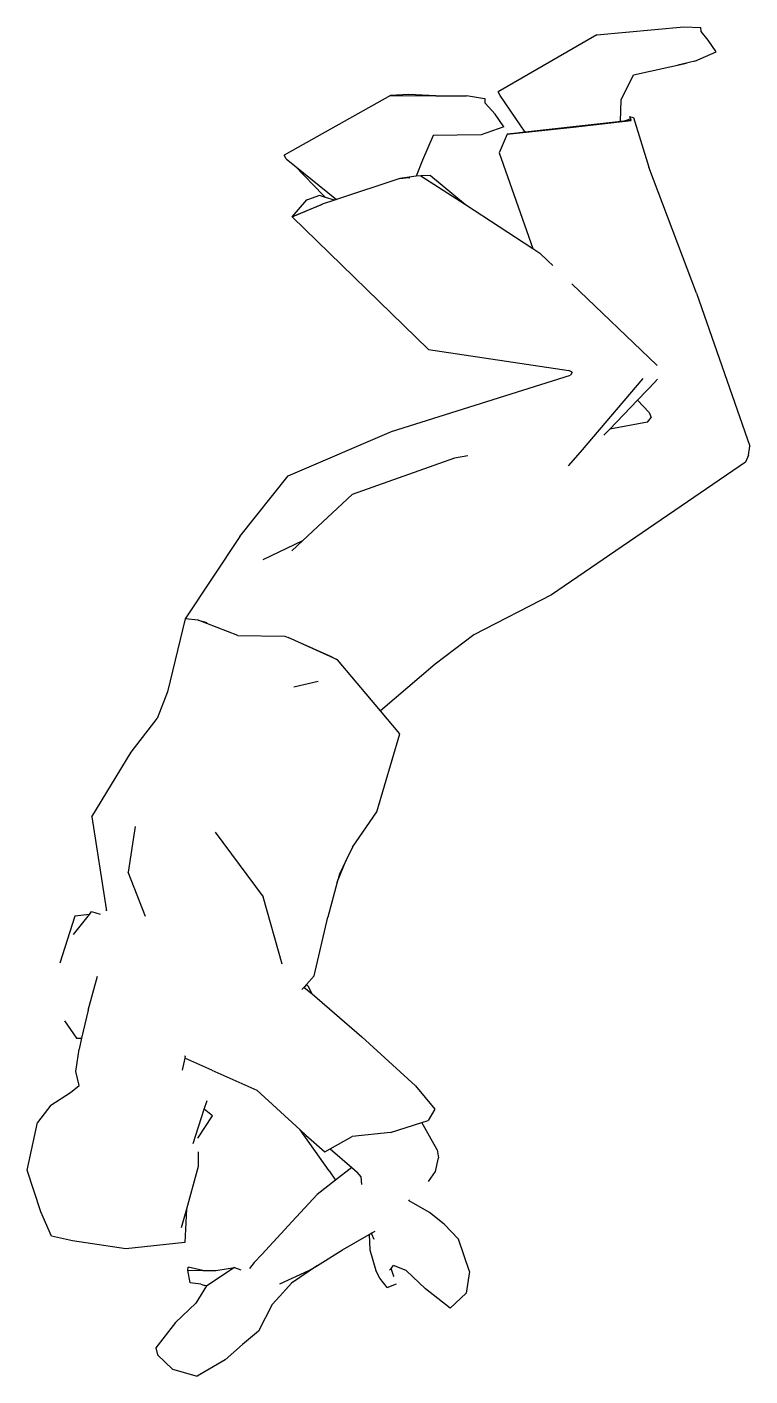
# Model space of a CAD drawing. Extents: x -0.18 to 0.64, y 0 to 1.52.
import ezdxf

# ---------------------------------------------------------------- set-up
doc = ezdxf.new("R2010")
doc.units = 0
doc.header["$MEASUREMENT"] = 0

msp = doc.modelspace()

# ---------------------------------------------------------------- linework, layer by layer
for p, q in [((0.4661, 1.5136), (0.3547, 1.4494)), ((0.4661, 1.5136), (0.5648, 1.5227)), ((0.5648, 1.5227), (0.5837, 1.5221)), ((0.5841, 1.5175), (0.5837, 1.5221)), ((0.592, 1.5079), (0.5841, 1.5175)), ((0.6011, 1.4944), (0.592, 1.5079)), ((0.5078, 1.4687), (0.5675, 1.4816)), ((0.5771, 1.4838), (0.5579, 1.4794)), ((0.5771, 1.4838), (0.6011, 1.4944)), ((0.4939, 1.4403), (0.5078, 1.4687)), ((0.2329, 1.4452), (0.1123, 1.3777)), ((0.2536, 1.4463), (0.2329, 1.4452)), ((0.2329, 1.4452), (0.284, 1.4449)), ((0.284, 1.4449), (0.2536, 1.4463)), ((0.284, 1.4449), (0.3189, 1.4447)), ((0.3368, 1.4417), (0.3189, 1.4447)), ((0.3397, 1.4412), (0.3368, 1.4417)), ((0.3399, 1.4363), (0.3397, 1.4412)), ((0.3512, 1.4241), (0.3399, 1.4363)), ((0.3567, 1.4452), (0.3547, 1.4494)), ((0.385, 1.4037), (0.3567, 1.4452)), ((0.4928, 1.4156), (0.4939, 1.4403)), ((0.3609, 1.4096), (0.3512, 1.4241)), ((0.5032, 1.4212), (0.5033, 1.4212)), ((0.5033, 1.4212), (0.5046, 1.4178)), ((0.5033, 1.4212), (0.5033, 1.4212)), ((0.5033, 1.4212), (0.5078, 1.4203)), ((0.5078, 1.4203), (0.5249, 1.3642)), ((0.3609, 1.4096), (0.3354, 1.4007)), ((0.3646, 1.4015), (0.4393, 1.4094)), ((0.4393, 1.4094), (0.3722, 1.4023)), ((0.4902, 1.4153), (0.385, 1.4037)), ((0.4393, 1.4094), (0.505, 1.4169)), ((0.4902, 1.4153), (0.4393, 1.4094)), ((0.4928, 1.4156), (0.4902, 1.4153)), ((0.4967, 1.416), (0.4928, 1.4156)), ((0.4967, 1.416), (0.504, 1.4189)), ((0.5049, 1.417), (0.4967, 1.416)), ((0.5048, 1.4174), (0.5046, 1.4178)), ((0.5048, 1.4174), (0.5049, 1.417)), ((0.2811, 1.3999), (0.2691, 1.3721)), ((0.3354, 1.4007), (0.2811, 1.3999)), ((0.3646, 1.4015), (0.3555, 1.3801)), ((0.3722, 1.4023), (0.3646, 1.4015)), ((0.3646, 1.4014), (0.3646, 1.4015)), ((0.385, 1.4037), (0.3722, 1.4023)), ((0.1146, 1.3734), (0.1123, 1.3777)), ((0.3555, 1.3801), (0.3938, 1.272)), ((0.1146, 1.3734), (0.1246, 1.3654)), ((0.1246, 1.3654), (0.1718, 1.3275)), ((0.1246, 1.3654), (0.1566, 1.3324)), ((0.2691, 1.3721), (0.2616, 1.3537)), ((0.5788, 1.2215), (0.5249, 1.3642)), ((0.2433, 1.3513), (0.1718, 1.3275)), ((0.2616, 1.3537), (0.2433, 1.3513)), ((0.2433, 1.3513), (0.2433, 1.3513)), ((0.2434, 1.3513), (0.2532, 1.3523)), ((0.2532, 1.3523), (0.2546, 1.352)), ((0.2532, 1.3523), (0.2538, 1.3519)), ((0.2538, 1.3519), (0.2544, 1.3516)), ((0.267, 1.3543), (0.2616, 1.3537)), ((0.278, 1.3546), (0.267, 1.3543)), ((0.267, 1.3543), (0.3174, 1.3216)), ((0.278, 1.3546), (0.278, 1.3546)), ((0.278, 1.3546), (0.3174, 1.3216)), ((0.278, 1.3546), (0.278, 1.3546)), ((0.1523, 1.3319), (0.1389, 1.3272)), ((0.1591, 1.3298), (0.1523, 1.3319)), ((0.1566, 1.3324), (0.1591, 1.3298)), ((0.1692, 1.3266), (0.1591, 1.3298)), ((0.1214, 1.3078), (0.1381, 1.327)), ((0.1214, 1.3078), (0.1553, 1.322)), ((0.1553, 1.3219), (0.1214, 1.3078)), ((0.1389, 1.3272), (0.1381, 1.327)), ((0.1385, 1.3271), (0.1381, 1.327)), ((0.1389, 1.3272), (0.1385, 1.3271)), ((0.1692, 1.3266), (0.1553, 1.322)), ((0.1553, 1.322), (0.1553, 1.322)), ((0.1718, 1.3275), (0.1692, 1.3266)), ((0.3174, 1.3216), (0.3938, 1.272)), ((0.1214, 1.3078), (0.2757, 1.1578)), ((0.3938, 1.272), (0.4016, 1.2669)), ((0.4108, 1.2582), (0.4016, 1.2669)), ((0.4163, 1.2529), (0.4108, 1.2582)), ((0.5342, 1.1401), (0.438, 1.2321)), ((0.5788, 1.2215), (0.6395, 1.0484)), ((0.2757, 1.1578), (0.4344, 1.1339)), ((0.4383, 1.1319), (0.4344, 1.1339)), ((0.4383, 1.1319), (0.4365, 1.1288)), ((0.5345, 1.1397), (0.5342, 1.1401)), ((0.2338, 1.0649), (0.4365, 1.1288)), ((0.4477, 1.0417), (0.5188, 1.1248)), ((0.5328, 1.1218), (0.5121, 1.1002)), ((0.535, 1.1242), (0.5331, 1.1221)), ((0.5121, 1.1002), (0.4808, 1.0676)), ((0.5256, 1.0865), (0.5121, 1.1002)), ((0.5256, 1.0865), (0.5277, 1.0808)), ((0.5234, 1.0756), (0.4808, 1.0676)), ((0.5234, 1.0756), (0.5277, 1.0808)), ((0.1171, 1.0147), (0.2338, 1.0649)), ((0.4808, 1.0676), (0.4742, 1.0606)), ((0.4342, 1.026), (0.4477, 1.0417)), ((0.6377, 1.0382), (0.6345, 1.0303)), ((0.6377, 1.0382), (0.6395, 1.0484)), ((0.3053, 1.0347), (0.1895, 0.9935)), ((0.3201, 1.0374), (0.3053, 1.0347)), ((0.6345, 1.0303), (0.415, 0.8802)), ((0.0623, 0.9462), (0.1171, 1.0147)), ((0.1895, 0.9935), (0.1337, 0.9416)), ((0.0623, 0.9462), (0.0005, 0.8531)), ((0.0887, 0.92), (0.1337, 0.9416)), ((0.1337, 0.9416), (0.1211, 0.9299)), ((0.415, 0.8802), (0.3269, 0.8348)), ((0.0005, 0.8531), (-0.0196, 0.7702)), ((0.0151, 0.8513), (0.0005, 0.8531)), ((0.0151, 0.8513), (0.025, 0.8488)), ((0.0248, 0.8476), (0.0151, 0.8513)), ((0.0248, 0.8482), (0.0248, 0.8476)), ((0.06, 0.8339), (0.0248, 0.8476)), ((0.06, 0.8339), (0.1132, 0.8333)), ((0.1132, 0.8333), (0.1169, 0.8317)), ((0.1244, 0.8284), (0.1169, 0.8317)), ((0.1667, 0.8097), (0.1244, 0.8284)), ((0.1728, 0.8066), (0.1244, 0.8284)), ((0.3269, 0.8348), (0.2831, 0.8016)), ((0.1667, 0.8097), (0.1728, 0.8066)), ((0.2213, 0.749), (0.1728, 0.8066)), ((0.2831, 0.8016), (0.2213, 0.749)), ((0.151, 0.782), (0.1234, 0.7756)), ((-0.0196, 0.7702), (-0.0313, 0.74)), ((0.2433, 0.7229), (0.2213, 0.749)), ((-0.0609, 0.7022), (-0.0313, 0.74)), ((0.2173, 0.6345), (0.2433, 0.7229)), ((-0.1054, 0.6289), (-0.0609, 0.7022)), ((-0.1054, 0.6289), (-0.089, 0.5246)), ((0.1899, 0.5947), (0.2173, 0.6345)), ((-0.0561, 0.618), (-0.0641, 0.5662)), ((0.0343, 0.6116), (0.0885, 0.5385)), ((0.1899, 0.5947), (0.1826, 0.5798)), ((-0.0444, 0.516), (-0.0641, 0.5662)), ((0.1725, 0.555), (0.1826, 0.5798)), ((0.1826, 0.5798), (0.1749, 0.564)), ((0.1725, 0.555), (0.1618, 0.5153)), ((0.1749, 0.564), (0.1725, 0.555)), ((0.1103, 0.4621), (0.0885, 0.5385)), ((-0.108, 0.5185), (-0.1055, 0.5217)), ((-0.1055, 0.5217), (-0.0958, 0.5188)), ((-0.089, 0.5246), (-0.0892, 0.5224)), ((-0.089, 0.5246), (-0.0887, 0.5227)), ((-0.1246, 0.5164), (-0.1413, 0.4634)), ((-0.1261, 0.4956), (-0.108, 0.5185)), ((-0.108, 0.5185), (-0.1246, 0.5164)), ((0.1464, 0.4488), (0.1618, 0.5153)), ((-0.1094, 0.41), (-0.099, 0.4485)), ((0.1464, 0.4488), (0.1377, 0.4392)), ((0.1353, 0.4365), (0.1324, 0.4333)), ((0.1353, 0.4365), (0.1352, 0.4358)), ((0.1352, 0.4358), (0.1439, 0.4284)), ((0.1377, 0.4392), (0.1353, 0.4365)), ((0.1377, 0.4392), (0.1394, 0.4371)), ((0.1439, 0.4284), (0.1394, 0.4371)), ((0.1439, 0.4284), (0.2004, 0.3799)), ((-0.1362, 0.3981), (-0.1226, 0.3785)), ((-0.1094, 0.41), (-0.1168, 0.3783)), ((-0.1226, 0.3785), (-0.1168, 0.3783)), ((-0.1168, 0.3783), (-0.1196, 0.3661)), ((0.2004, 0.3799), (0.2609, 0.3246)), ((-0.1235, 0.3408), (-0.1196, 0.3661)), ((0.0001, 0.3559), (-0.003, 0.3421)), ((0.0005, 0.3576), (0.0001, 0.3583)), ((0.0005, 0.3576), (0.0001, 0.3559)), ((0.0306, 0.3421), (0.0001, 0.3559)), ((-0.1195, 0.3247), (-0.1235, 0.3408)), ((0.0306, 0.3421), (0.0816, 0.3196)), ((-0.1295, 0.3168), (-0.1195, 0.3247)), ((0.2609, 0.3246), (0.2828, 0.2979)), ((-0.1516, 0.3027), (-0.1295, 0.3168)), ((0.022, 0.2981), (0.0252, 0.308)), ((0.0816, 0.3196), (0.1305, 0.2746)), ((-0.1516, 0.3027), (-0.1667, 0.2829)), ((0.0096, 0.2592), (0.022, 0.2981)), ((0.0146, 0.2653), (0.0312, 0.2906)), ((0.0312, 0.2906), (0.022, 0.2981)), ((0.2828, 0.2979), (0.2754, 0.2851)), ((-0.1786, 0.2292), (-0.1667, 0.2829)), ((0.2327, 0.2717), (0.2682, 0.2829)), ((0.2682, 0.2829), (0.2754, 0.2851)), ((0.2857, 0.2522), (0.2682, 0.2829)), ((0.1635, 0.2284), (0.1305, 0.2746)), ((0.1305, 0.2746), (0.1368, 0.2688)), ((0.1368, 0.2688), (0.1585, 0.2498)), ((0.1643, 0.2531), (0.1893, 0.2671)), ((0.2327, 0.2717), (0.1893, 0.2671)), ((0.0151, 0.2497), (0.0152, 0.2331)), ((0.1585, 0.2498), (0.1643, 0.2531)), ((0.1643, 0.2531), (0.1889, 0.232)), ((0.2857, 0.2522), (0.2869, 0.2428)), ((-0.1631, 0.1817), (-0.1786, 0.2292)), ((0.0152, 0.2331), (0.0018, 0.1848)), ((0.1889, 0.232), (0.1704, 0.2177)), ((0.1889, 0.232), (0.195, 0.2267)), ((0.2836, 0.2276), (0.2869, 0.2428)), ((0.1704, 0.2177), (0.1496, 0.2016)), ((0.1635, 0.2284), (0.1704, 0.2177)), ((0.1994, 0.2213), (0.195, 0.2267)), ((0.2001, 0.2127), (0.1994, 0.2213)), ((0.2759, 0.2163), (0.2836, 0.2276)), ((0.1496, 0.2016), (0.1215, 0.171)), ((0.0018, 0.1848), (-0.0041, 0.1638)), ((0.0018, 0.1848), (-0.0001, 0.1471)), ((0.2532, 0.1953), (0.2537, 0.1945)), ((0.277, 0.1812), (0.2537, 0.1945)), ((-0.1508, 0.1544), (-0.1631, 0.1817)), ((0.1215, 0.171), (0.0871, 0.1336)), ((0.2935, 0.1678), (0.277, 0.1812)), ((-0.1271, 0.1492), (-0.1508, 0.1544)), ((0.1785, 0.1388), (0.2087, 0.1563)), ((0.2087, 0.1563), (0.211, 0.1577)), ((0.2087, 0.1563), (0.2095, 0.1389)), ((0.211, 0.1577), (0.2152, 0.1601)), ((0.211, 0.1577), (0.2117, 0.1565)), ((0.2143, 0.1504), (0.2117, 0.1565)), ((0.3098, 0.1511), (0.2935, 0.1678)), ((-0.0667, 0.1401), (-0.1271, 0.1492)), ((-0.0001, 0.1471), (-0.0667, 0.1401)), ((0.15, 0.1213), (0.1785, 0.1388)), ((0.2095, 0.1389), (0.2161, 0.1155)), ((0.3223, 0.1143), (0.3098, 0.1511)), ((0.0783, 0.1244), (0.0732, 0.1179)), ((0.0783, 0.1244), (0.0871, 0.1336)), ((0.0033, 0.1159), (0.0038, 0.1191)), ((0.0059, 0.1016), (0.0033, 0.1159)), ((0.0033, 0.1159), (0.0203, 0.1154)), ((0.0203, 0.1154), (0.0038, 0.1191)), ((0.0203, 0.1154), (0.0226, 0.1154)), ((0.0226, 0.1154), (0.0349, 0.1154)), ((0.0562, 0.1187), (0.0247, 0.0981)), ((0.0349, 0.1154), (0.0562, 0.1187)), ((0.0562, 0.1187), (0.0634, 0.1162)), ((0.1398, 0.115), (0.1072, 0.1)), ((0.15, 0.1213), (0.1206, 0.1012)), ((0.1398, 0.115), (0.15, 0.1213)), ((0.2205, 0.107), (0.2161, 0.1155)), ((0.2289, 0.0963), (0.2205, 0.107)), ((0.2315, 0.1157), (0.2333, 0.1179)), ((0.2333, 0.1179), (0.2361, 0.1212)), ((0.236, 0.1097), (0.2333, 0.1179)), ((0.236, 0.1097), (0.2362, 0.1092)), ((0.2504, 0.1154), (0.2361, 0.1212)), ((0.2366, 0.1082), (0.2362, 0.1092)), ((0.2725, 0.0946), (0.2504, 0.1154)), ((0.3223, 0.1143), (0.3185, 0.0897)), ((0.0181, 0.1), (0.0059, 0.1016)), ((0.0246, 0.098), (0.0123, 0.0787)), ((0.0181, 0.1), (0.0228, 0.0985)), ((0.0247, 0.0981), (0.0228, 0.0985)), ((0.0247, 0.0981), (0.0246, 0.098)), ((0.1144, 0.0939), (0.1074, 0.0865)), ((0.1206, 0.1012), (0.1144, 0.0939)), ((0.2289, 0.0963), (0.2396, 0.1003)), ((0.3002, 0.073), (0.2725, 0.0946)), ((0.0123, 0.0787), (-0.0106, 0.0567)), ((0.0989, 0.0772), (0.0833, 0.0468)), ((0.1074, 0.0865), (0.0989, 0.0772)), ((0.3185, 0.0897), (0.3002, 0.073)), ((-0.0106, 0.0567), (-0.0328, 0.0281)), ((0.0833, 0.0468), (0.0652, 0.0316)), ((0.0652, 0.0316), (0.0456, 0.0145)), ((-0.0328, 0.0281), (-0.0309, 0.0199)), ((-0.0309, 0.0199), (-0.014, 0.0039)), ((-0.014, 0.0039), (0.014, -0.0039)), ((0.0456, 0.0145), (0.014, -0.0039))]:
    msp.add_line(p, q)

doc.saveas('drawing.dxf')
